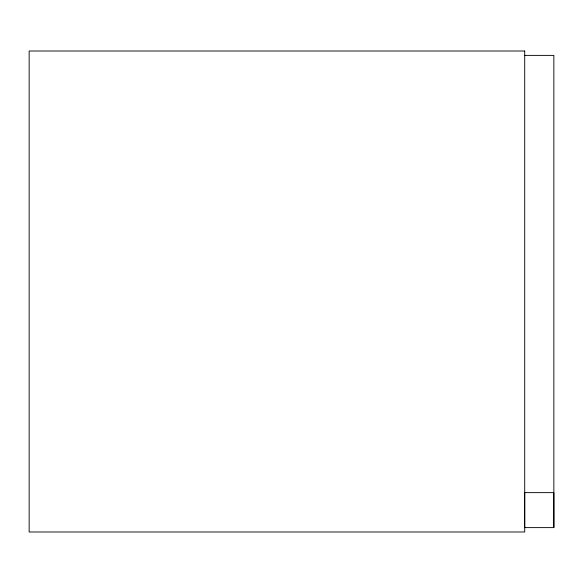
<?xml version="1.0" encoding="UTF-8"?>
<svg xmlns="http://www.w3.org/2000/svg" width="583" height="583" viewBox="0 0 583 583"><rect width="100%" height="100%" fill="white"/><g stroke="black" fill="none" stroke-linecap="round" stroke-linejoin="round"><path stroke-width="0.87" d="M553.85 527.615L553.843 492.635L524.7 492.635L524.707 527.615L553.85 527.615L553.85 55.385L524.7 55.385M524.7 51.013L29.15 51.013L29.15 531.987L524.7 531.987L524.7 51.013"/></g></svg>
